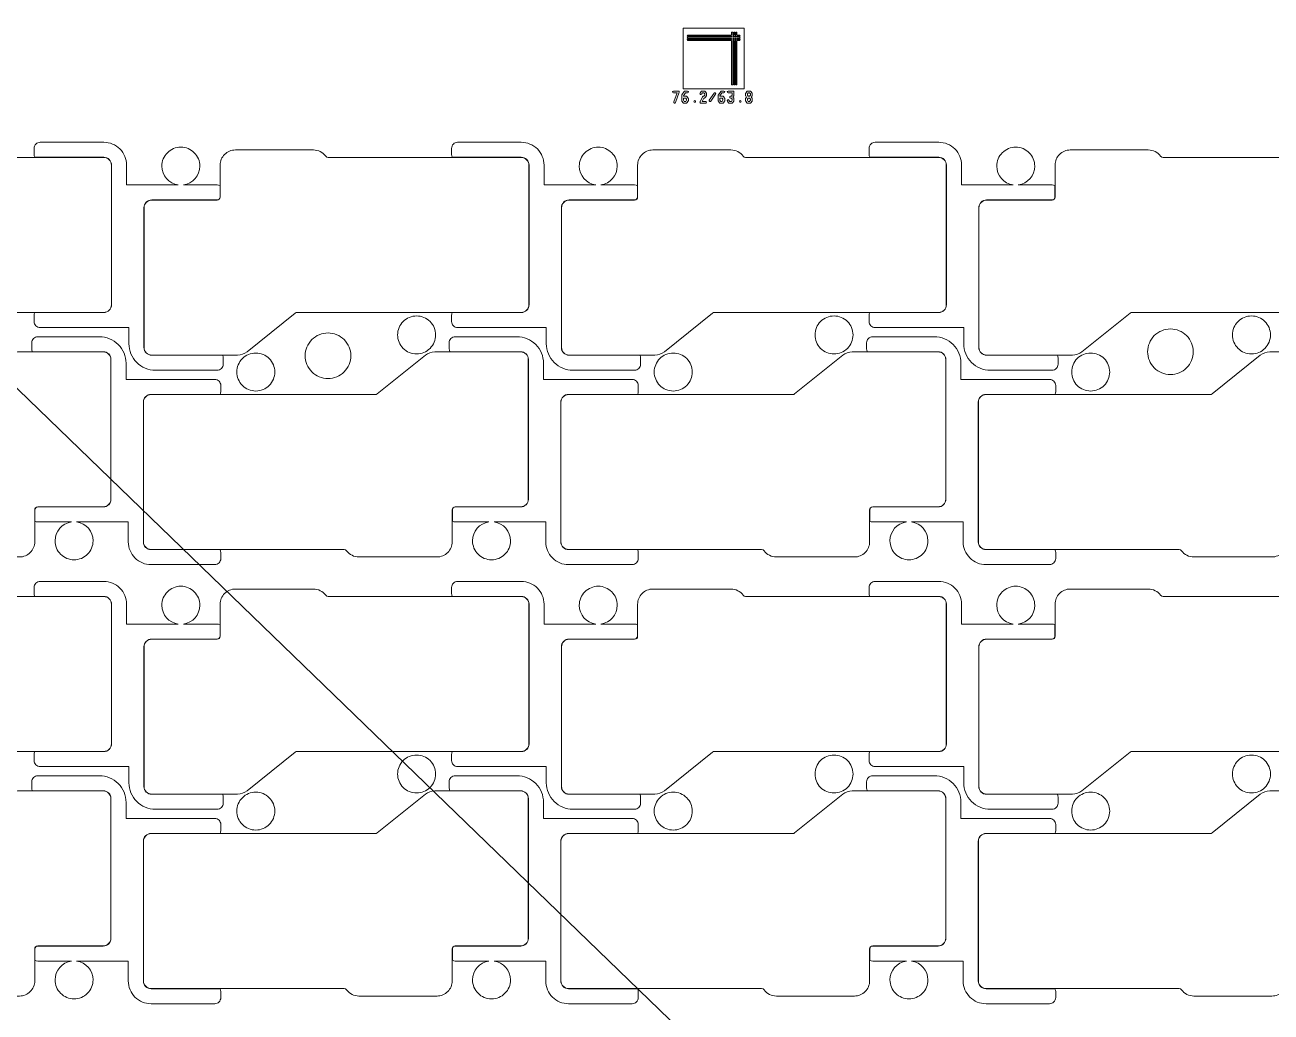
# Model space of a CAD drawing. Extents: x 2541 to 3941, y 2348 to 3338.
# Drawn here: x 3122.2 to 3204.2, y 2841.4 to 2906.4 of the extents above; entities that cross this region are included whole.
import ezdxf

# ---------------------------------------------------------------- set-up
doc = ezdxf.new("R2010")
doc.units = 0
doc.layers.get('0').update_dxf_attribs({"lineweight": 0})
doc.layers.add('備註', color=1, linetype='Continuous', lineweight=0)

msp = doc.modelspace()

# ---------------------------------------------------------------- linework, layer by layer
msp.add_line((3165.09118, 2901.94247), (3164.85811, 2901.94247))
at = {"linetype": 'Continuous'}
for points in [[(3165.49811, 2902.20698), (3165.49811, 2906.20698), (3169.49811, 2906.20698), (3169.49811, 2902.20698)], [(3168.75661, 2905.60507), (3168.75661, 2905.66887), (3168.82041, 2905.66887), (3168.82041, 2905.60507)], [(3168.75661, 2905.46507), (3168.75661, 2905.52887), (3168.82041, 2905.52887), (3168.82041, 2905.46507)], [(3168.89661, 2905.60507), (3168.89661, 2905.66887), (3168.96041, 2905.66887), (3168.96041, 2905.60507)], [(3168.89661, 2905.46507), (3168.89661, 2905.52887), (3168.96041, 2905.52887), (3168.96041, 2905.46507)], [(3165.51811, 2901.4586), (3165.56867, 2901.38698), (3165.66543, 2901.38698), (3165.71599, 2901.4586), (3165.71599, 2901.5331), (3165.66543, 2901.60472), (3165.51811, 2901.60472)], [(3167.91811, 2901.4586), (3167.96867, 2901.38698), (3168.06543, 2901.38698), (3168.11599, 2901.4586), (3168.11599, 2901.5331), (3168.06543, 2901.60472), (3167.91811, 2901.60472)], [(3169.71811, 2901.79635), (3169.76867, 2901.72472), (3169.86543, 2901.72472), (3169.91599, 2901.79635), (3169.91599, 2901.87085), (3169.86543, 2901.94247), (3169.76867, 2901.94247), (3169.71811, 2901.87085)], [(3169.71811, 2901.4586), (3169.76867, 2901.38698), (3169.86543, 2901.38698), (3169.91599, 2901.4586), (3169.91599, 2901.5331), (3169.86543, 2901.60472), (3169.76867, 2901.60472), (3169.71811, 2901.5331)]]:
    msp.add_lwpolyline(points, close=True, dxfattribs=at)
for points in [[(3165.79811, 2905.38887), (3168.68041, 2905.38887), (3168.68041, 2902.50657, 1), (3168.75661, 2902.50657), (3168.75661, 2905.38887), (3168.82041, 2905.38887), (3168.82041, 2902.50657, 1), (3168.89661, 2902.50657), (3168.89661, 2905.38887), (3168.96041, 2905.38887), (3168.96041, 2902.50657, 1), (3169.03661, 2902.50657), (3169.03661, 2905.38887), (3169.20171, 2905.38887, 1), (3169.20171, 2905.46507), (3169.03661, 2905.46507), (3169.03661, 2905.52887), (3169.20171, 2905.52887, 1), (3169.20171, 2905.60507), (3169.03661, 2905.60507), (3169.03661, 2905.66887), (3169.20171, 2905.66887, 1), (3169.20171, 2905.74507), (3169.03661, 2905.74507), (3169.03661, 2905.91017, 1), (3168.96041, 2905.91017), (3168.96041, 2905.74507), (3168.89661, 2905.74507), (3168.89661, 2905.91017, 1), (3168.82041, 2905.91017), (3168.82041, 2905.74507), (3168.75661, 2905.74507), (3168.75661, 2905.91017, 1), (3168.68041, 2905.91017), (3168.68041, 2905.74507), (3165.79811, 2905.74507, 1), (3165.79811, 2905.66887), (3168.68041, 2905.66887), (3168.68041, 2905.60507), (3165.79811, 2905.60507, 1), (3165.79811, 2905.52887), (3168.68041, 2905.52887), (3168.68041, 2905.46507), (3165.79811, 2905.46507, 1)], [(3165.39811, 2901.43956), (3165.39811, 2901.66472), (3165.39811, 2901.77731, -0.156474), (3165.4093, 2901.8122), (3165.56783, 2902.03678, -0.245285), (3165.61705, 2902.06247), (3165.77599, 2902.06247, -1), (3165.77599, 2901.94247), (3165.64814, 2901.94247), (3165.51811, 2901.75826), (3165.51811, 2901.72472), (3165.69652, 2901.72472, -0.245298), (3165.74574, 2901.69904), (3165.8248, 2901.58703, -0.156461), (3165.83599, 2901.55214), (3165.83599, 2901.43956, -0.156474), (3165.8248, 2901.40467), (3165.74574, 2901.29266, -0.245285), (3165.69652, 2901.26698), (3165.53758, 2901.26698, -0.245298), (3165.48836, 2901.29266), (3165.4093, 2901.40467, -0.156461)], [(3167.20909, 2901.47416), (3167.52697, 2901.92449, -1), (3167.62501, 2901.85529), (3167.30713, 2901.40496, -1)], [(3167.79811, 2901.43956), (3167.79811, 2901.66472), (3167.79811, 2901.77731, -0.156474), (3167.8093, 2901.8122), (3167.96783, 2902.03678, -0.245285), (3168.01705, 2902.06247), (3168.17599, 2902.06247, -1), (3168.17599, 2901.94247), (3168.04814, 2901.94247), (3167.91811, 2901.75826), (3167.91811, 2901.72472), (3168.09652, 2901.72472, -0.245298), (3168.14574, 2901.69904), (3168.2248, 2901.58703, -0.156461), (3168.23599, 2901.55214), (3168.23599, 2901.43956, -0.156474), (3168.2248, 2901.40467), (3168.14574, 2901.29266, -0.245285), (3168.09652, 2901.26698), (3167.93758, 2901.26698, -0.245298), (3167.88836, 2901.29266), (3167.8093, 2901.40467, -0.156461)], [(3168.40909, 2901.40496, -1), (3168.50713, 2901.47416), (3168.56867, 2901.38698), (3168.66543, 2901.38698), (3168.71599, 2901.4586), (3168.71599, 2901.5331), (3168.66543, 2901.60472), (3168.61705, 2901.60472, -1), (3168.61705, 2901.72472), (3168.66543, 2901.72472), (3168.71599, 2901.79635), (3168.71599, 2901.94247), (3168.45811, 2901.94247, -1), (3168.45811, 2902.06247), (3168.77599, 2902.06247, -0.414245), (3168.83599, 2902.00247), (3168.83599, 2901.77731, -0.156474), (3168.8248, 2901.74242), (3168.76996, 2901.66472), (3168.8248, 2901.58703, -0.156461), (3168.83599, 2901.55214), (3168.83599, 2901.43956, -0.156474), (3168.8248, 2901.40467), (3168.74574, 2901.29266, -0.245285), (3168.69652, 2901.26698), (3168.53758, 2901.26698, -0.245298), (3168.48836, 2901.29266)], [(3169.59811, 2901.43956), (3169.59811, 2901.55214, -0.156474), (3169.6093, 2901.58703), (3169.66414, 2901.66472), (3169.6093, 2901.74242, -0.156461), (3169.59811, 2901.77731), (3169.59811, 2901.88989, -0.156474), (3169.6093, 2901.92478), (3169.68836, 2902.03678, -0.245285), (3169.73758, 2902.06247), (3169.89652, 2902.06247, -0.245298), (3169.94574, 2902.03678), (3170.0248, 2901.92478, -0.156461), (3170.03599, 2901.88989), (3170.03599, 2901.77731, -0.156474), (3170.0248, 2901.74242), (3169.96996, 2901.66472), (3170.0248, 2901.58703, -0.156461), (3170.03599, 2901.55214), (3170.03599, 2901.43956, -0.156474), (3170.0248, 2901.40467), (3169.94574, 2901.29266, -0.245285), (3169.89652, 2901.26698), (3169.73758, 2901.26698, -0.245298), (3169.68836, 2901.29266), (3169.6093, 2901.40467, -0.156461)], [(3102.55029, 2885.18154), (3102.55029, 2894.38142, -0.414219), (3103.05042, 2894.88155), (3107.35739, 2894.88155, 0.414223), (3107.55739, 2895.08155), (3107.55739, 2897.18634, -0.414215), (3108.55739, 2898.18634), (3113.69429, 2898.18634, -0.24029), (3114.50392, 2897.77374, 0.240069), (3114.66536, 2897.69155), (3127.37041, 2897.69155, -0.414366), (3127.87028, 2897.19142), (3127.87028, 2887.99154, -0.414365), (3127.37041, 2887.49142), (3112.62088, 2887.49142, 0.170771), (3112.49567, 2887.44738), (3109.32472, 2884.90163, -0.170765), (3108.69862, 2884.68142), (3103.05042, 2884.68142, -0.414218)], [(3130.02029, 2885.18154), (3130.02029, 2894.38142, -0.414219), (3130.52042, 2894.88155), (3134.82739, 2894.88155, 0.414223), (3135.02739, 2895.08155), (3135.02739, 2897.18634, -0.414215), (3136.02739, 2898.18634), (3141.16429, 2898.18634, -0.24029), (3141.97392, 2897.77374, 0.240069), (3142.13536, 2897.69155), (3154.84041, 2897.69155, -0.414366), (3155.34028, 2897.19142), (3155.34028, 2887.99154, -0.414365), (3154.84041, 2887.49142), (3140.09088, 2887.49142, 0.170771), (3139.96567, 2887.44738), (3136.79472, 2884.90163, -0.170765), (3136.16862, 2884.68142), (3130.52042, 2884.68142, -0.414218)], [(3157.49029, 2885.18154), (3157.49029, 2894.38142, -0.414219), (3157.99042, 2894.88155), (3162.29739, 2894.88155, 0.414223), (3162.49739, 2895.08155), (3162.49739, 2897.18634, -0.414215), (3163.49739, 2898.18634), (3168.63429, 2898.18634, -0.24029), (3169.44392, 2897.77374, 0.240069), (3169.60536, 2897.69155), (3182.31041, 2897.69155, -0.414366), (3182.81028, 2897.19142), (3182.81028, 2887.99154, -0.414365), (3182.31041, 2887.49142), (3167.56088, 2887.49142, 0.170771), (3167.43567, 2887.44738), (3164.26472, 2884.90163, -0.170765), (3163.63862, 2884.68142), (3157.99042, 2884.68142, -0.414218)], [(3184.96029, 2885.18154), (3184.96029, 2894.38142, -0.414219), (3185.46042, 2894.88155), (3189.76739, 2894.88155, 0.414223), (3189.96739, 2895.08155), (3189.96739, 2897.18634, -0.414215), (3190.96739, 2898.18634), (3196.10429, 2898.18634, -0.24029), (3196.91392, 2897.77374, 0.240069), (3197.07536, 2897.69155), (3209.78041, 2897.69155, -0.414366), (3210.28028, 2897.19142), (3210.28028, 2887.99154, -0.414365), (3209.78041, 2887.49142), (3195.03088, 2887.49142, 0.170771), (3194.90567, 2887.44738), (3191.73472, 2884.90163, -0.170765), (3191.10862, 2884.68142), (3185.46042, 2884.68142, -0.414218)], [(3146.7017, 2886.00753, -0.414215), (3147.9522, 2887.25803, -0.414215), (3149.2027, 2886.00753, -0.414215), (3147.9522, 2884.75703, -0.414215)], [(3174.1717, 2886.00753, -0.414215), (3175.4222, 2887.25803, -0.414215), (3176.6727, 2886.00753, -0.414215), (3175.4222, 2884.75703, -0.414215)], [(3201.6417, 2886.00753, -0.414215), (3202.8922, 2887.25803, -0.414215), (3204.1427, 2886.00753, -0.414215), (3202.8922, 2884.75703, -0.414215)], [(3140.62345, 2884.63697, -0.414215), (3142.12345, 2886.13697, -0.414215), (3143.62345, 2884.63697, -0.414215), (3142.12345, 2883.13697, -0.414215)], [(3196.05993, 2884.90011, -0.414215), (3197.55993, 2886.40011, -0.414215), (3199.05993, 2884.90011, -0.414215), (3197.55993, 2883.40011, -0.414215)], [(3102.51359, 2872.38141), (3102.51359, 2881.58129, -0.414365), (3103.01346, 2882.08142), (3117.76299, 2882.08142, 0.170771), (3117.8882, 2882.12545), (3121.05915, 2884.6712, -0.170765), (3121.68525, 2884.89142), (3127.33346, 2884.89142, -0.414218), (3127.83358, 2884.39129), (3127.83358, 2875.19141, -0.414219), (3127.33346, 2874.69129), (3123.02648, 2874.69129, 0.414223), (3122.82648, 2874.49129), (3122.82648, 2872.38649, -0.414215), (3121.82648, 2871.38649), (3116.68959, 2871.38649, -0.24029), (3115.87995, 2871.79909, 0.240069), (3115.71851, 2871.88128), (3103.01346, 2871.88128, -0.414366)], [(3129.98359, 2872.38141), (3129.98359, 2881.58129, -0.414365), (3130.48346, 2882.08142), (3145.23299, 2882.08142, 0.170771), (3145.3582, 2882.12545), (3148.52915, 2884.6712, -0.170765), (3149.15525, 2884.89142), (3154.80346, 2884.89142, -0.414218), (3155.30358, 2884.39129), (3155.30358, 2875.19141, -0.414219), (3154.80346, 2874.69129), (3150.49648, 2874.69129, 0.414223), (3150.29648, 2874.49129), (3150.29648, 2872.38649, -0.414215), (3149.29648, 2871.38649), (3144.15959, 2871.38649, -0.24029), (3143.34995, 2871.79909, 0.240069), (3143.18851, 2871.88128), (3130.48346, 2871.88128, -0.414366)], [(3157.45359, 2872.38141), (3157.45359, 2881.58129, -0.414365), (3157.95346, 2882.08142), (3172.70299, 2882.08142, 0.170771), (3172.8282, 2882.12545), (3175.99915, 2884.6712, -0.170765), (3176.62525, 2884.89142), (3182.27346, 2884.89142, -0.414218), (3182.77358, 2884.39129), (3182.77358, 2875.19141, -0.414219), (3182.27346, 2874.69129), (3177.96648, 2874.69129, 0.414223), (3177.76648, 2874.49129), (3177.76648, 2872.38649, -0.414215), (3176.76648, 2871.38649), (3171.62959, 2871.38649, -0.24029), (3170.81995, 2871.79909, 0.240069), (3170.65851, 2871.88128), (3157.95346, 2871.88128, -0.414366)], [(3184.92359, 2872.38141), (3184.92359, 2881.58129, -0.414365), (3185.42346, 2882.08142), (3200.17299, 2882.08142, 0.170771), (3200.2982, 2882.12545), (3203.46915, 2884.6712, -0.170765), (3204.09525, 2884.89142), (3209.74346, 2884.89142, -0.414218), (3210.24358, 2884.39129), (3210.24358, 2875.19141, -0.414219), (3209.74346, 2874.69129), (3205.43648, 2874.69129, 0.414223), (3205.23648, 2874.49129), (3205.23648, 2872.38649, -0.414215), (3204.23648, 2871.38649), (3199.09959, 2871.38649, -0.24029), (3198.28995, 2871.79909, 0.240069), (3198.12851, 2871.88128), (3185.42346, 2871.88128, -0.414366)], [(3136.12117, 2883.5653, -0.414215), (3137.37167, 2884.8158, -0.414215), (3138.62217, 2883.5653, -0.414215), (3137.37167, 2882.3148, -0.414215)], [(3163.59117, 2883.5653, -0.414215), (3164.84167, 2884.8158, -0.414215), (3166.09217, 2883.5653, -0.414215), (3164.84167, 2882.3148, -0.414215)], [(3191.06117, 2883.5653, -0.414215), (3192.31167, 2884.8158, -0.414215), (3193.56217, 2883.5653, -0.414215), (3192.31167, 2882.3148, -0.414215)], [(3102.55029, 2856.27154), (3102.55029, 2865.47142, -0.414219), (3103.05042, 2865.97155), (3107.35739, 2865.97155, 0.414223), (3107.55739, 2866.17155), (3107.55739, 2868.27634, -0.414215), (3108.55739, 2869.27634), (3113.69429, 2869.27634, -0.24029), (3114.50392, 2868.86374, 0.240069), (3114.66536, 2868.78155), (3127.37041, 2868.78155, -0.414366), (3127.87028, 2868.28142), (3127.87028, 2859.08154, -0.414365), (3127.37041, 2858.58142), (3112.62088, 2858.58142, 0.170771), (3112.49567, 2858.53738), (3109.32472, 2855.99163, -0.170765), (3108.69862, 2855.77142), (3103.05042, 2855.77142, -0.414218)], [(3130.02029, 2856.27154), (3130.02029, 2865.47142, -0.414219), (3130.52042, 2865.97155), (3134.82739, 2865.97155, 0.414223), (3135.02739, 2866.17155), (3135.02739, 2868.27634, -0.414215), (3136.02739, 2869.27634), (3141.16429, 2869.27634, -0.24029), (3141.97392, 2868.86374, 0.240069), (3142.13536, 2868.78155), (3154.84041, 2868.78155, -0.414366), (3155.34028, 2868.28142), (3155.34028, 2859.08154, -0.414365), (3154.84041, 2858.58142), (3140.09088, 2858.58142, 0.170771), (3139.96567, 2858.53738), (3136.79472, 2855.99163, -0.170765), (3136.16862, 2855.77142), (3130.52042, 2855.77142, -0.414218)], [(3157.49029, 2856.27154), (3157.49029, 2865.47142, -0.414219), (3157.99042, 2865.97155), (3162.29739, 2865.97155, 0.414223), (3162.49739, 2866.17155), (3162.49739, 2868.27634, -0.414215), (3163.49739, 2869.27634), (3168.63429, 2869.27634, -0.24029), (3169.44392, 2868.86374, 0.240069), (3169.60536, 2868.78155), (3182.31041, 2868.78155, -0.414366), (3182.81028, 2868.28142), (3182.81028, 2859.08154, -0.414365), (3182.31041, 2858.58142), (3167.56088, 2858.58142, 0.170771), (3167.43567, 2858.53738), (3164.26472, 2855.99163, -0.170765), (3163.63862, 2855.77142), (3157.99042, 2855.77142, -0.414218)], [(3184.96029, 2856.27154), (3184.96029, 2865.47142, -0.414219), (3185.46042, 2865.97155), (3189.76739, 2865.97155, 0.414223), (3189.96739, 2866.17155), (3189.96739, 2868.27634, -0.414215), (3190.96739, 2869.27634), (3196.10429, 2869.27634, -0.24029), (3196.91392, 2868.86374, 0.240069), (3197.07536, 2868.78155), (3209.78041, 2868.78155, -0.414366), (3210.28028, 2868.28142), (3210.28028, 2859.08154, -0.414365), (3209.78041, 2858.58142), (3195.03088, 2858.58142, 0.170771), (3194.90567, 2858.53738), (3191.73472, 2855.99163, -0.170765), (3191.10862, 2855.77142), (3185.46042, 2855.77142, -0.414218)], [(3146.7017, 2857.09753, -0.414215), (3147.9522, 2858.34803, -0.414215), (3149.2027, 2857.09753, -0.414215), (3147.9522, 2855.84703, -0.414215)], [(3174.1717, 2857.09753, -0.414215), (3175.4222, 2858.34803, -0.414215), (3176.6727, 2857.09753, -0.414215), (3175.4222, 2855.84703, -0.414215)], [(3201.6417, 2857.09753, -0.414215), (3202.8922, 2858.34803, -0.414215), (3204.1427, 2857.09753, -0.414215), (3202.8922, 2855.84703, -0.414215)], [(3102.51359, 2843.47141), (3102.51359, 2852.67129, -0.414365), (3103.01346, 2853.17142), (3117.76299, 2853.17142, 0.170771), (3117.8882, 2853.21545), (3121.05915, 2855.7612, -0.170765), (3121.68525, 2855.98142), (3127.33346, 2855.98142, -0.414218), (3127.83358, 2855.48129), (3127.83358, 2846.28141, -0.414219), (3127.33346, 2845.78129), (3123.02648, 2845.78129, 0.414223), (3122.82648, 2845.58129), (3122.82648, 2843.47649, -0.414215), (3121.82648, 2842.47649), (3116.68959, 2842.47649, -0.24029), (3115.87995, 2842.88909, 0.240069), (3115.71851, 2842.97128), (3103.01346, 2842.97128, -0.414366)], [(3129.98359, 2843.47141), (3129.98359, 2852.67129, -0.414365), (3130.48346, 2853.17142), (3145.23299, 2853.17142, 0.170771), (3145.3582, 2853.21545), (3148.52915, 2855.7612, -0.170765), (3149.15525, 2855.98142), (3154.80346, 2855.98142, -0.414218), (3155.30358, 2855.48129), (3155.30358, 2846.28141, -0.414219), (3154.80346, 2845.78129), (3150.49648, 2845.78129, 0.414223), (3150.29648, 2845.58129), (3150.29648, 2843.47649, -0.414215), (3149.29648, 2842.47649), (3144.15959, 2842.47649, -0.24029), (3143.34995, 2842.88909, 0.240069), (3143.18851, 2842.97128), (3130.48346, 2842.97128, -0.414366)], [(3136.12117, 2854.6553, -0.414215), (3137.37167, 2855.9058, -0.414215), (3138.62217, 2854.6553, -0.414215), (3137.37167, 2853.4048, -0.414215)], [(3157.45359, 2843.47141), (3157.45359, 2852.67129, -0.414365), (3157.95346, 2853.17142), (3172.70299, 2853.17142, 0.170771), (3172.8282, 2853.21545), (3175.99915, 2855.7612, -0.170765), (3176.62525, 2855.98142), (3182.27346, 2855.98142, -0.414218), (3182.77358, 2855.48129), (3182.77358, 2846.28141, -0.414219), (3182.27346, 2845.78129), (3177.96648, 2845.78129, 0.414223), (3177.76648, 2845.58129), (3177.76648, 2843.47649, -0.414215), (3176.76648, 2842.47649), (3171.62959, 2842.47649, -0.24029), (3170.81995, 2842.88909, 0.240069), (3170.65851, 2842.97128), (3157.95346, 2842.97128, -0.414366)], [(3163.59117, 2854.6553, -0.414215), (3164.84167, 2855.9058, -0.414215), (3166.09217, 2854.6553, -0.414215), (3164.84167, 2853.4048, -0.414215)], [(3184.92359, 2843.47141), (3184.92359, 2852.67129, -0.414365), (3185.42346, 2853.17142), (3200.17299, 2853.17142, 0.170771), (3200.2982, 2853.21545), (3203.46915, 2855.7612, -0.170765), (3204.09525, 2855.98142), (3209.74346, 2855.98142, -0.414218), (3210.24358, 2855.48129), (3210.24358, 2846.28141, -0.414219), (3209.74346, 2845.78129), (3205.43648, 2845.78129, 0.414223), (3205.23648, 2845.58129), (3205.23648, 2843.47649, -0.414215), (3204.23648, 2842.47649), (3199.09959, 2842.47649, -0.24029), (3198.28995, 2842.88909, 0.240069), (3198.12851, 2842.97128), (3185.42346, 2842.97128, -0.414366)], [(3191.06117, 2854.6553, -0.414215), (3192.31167, 2855.9058, -0.414215), (3193.56217, 2854.6553, -0.414215), (3192.31167, 2853.4048, -0.414215)]]:
    msp.add_lwpolyline(points, format="xyb", close=True, dxfattribs=at)
for points in [[(3164.85811, 2901.94247, -1), (3164.85811, 2902.06247), (3165.17568, 2902.06247, -0.519146), (3165.23257, 2901.9825), (3164.99416, 2901.30701, -1), (3164.881, 2901.34695), (3165.09118, 2901.94247)], [(3166.60382, 2901.35252), (3166.76276, 2901.69027, -0.291832), (3166.81733, 2901.72472), (3166.86543, 2901.72472), (3166.91599, 2901.79635), (3166.91599, 2901.87085), (3166.86543, 2901.94247), (3166.76867, 2901.94247), (3166.70713, 2901.85529, -1), (3166.60909, 2901.92449), (3166.68836, 2902.03678, -0.245285), (3166.73758, 2902.06247), (3166.89652, 2902.06247, -0.245298), (3166.94574, 2902.03678), (3167.0248, 2901.92478, -0.156461), (3167.03599, 2901.88989), (3167.03599, 2901.77731, -0.156474), (3167.0248, 2901.74242), (3166.94574, 2901.63041, -0.245285), (3166.89652, 2901.60472), (3166.85513, 2901.60472), (3166.75266, 2901.38698)], [(3166.75266, 2901.38698), (3166.97599, 2901.38698, -1), (3166.97599, 2901.26698), (3166.65839, 2901.26698, -0.551305), (3166.60382, 2901.35252)], [(3122.78552, 2886.89142), (3122.78552, 2887.29142, -0.124386), (3122.83352, 2887.48142), (3127.37041, 2887.48142, 0.414365), (3127.88028, 2887.99155), (3127.88028, 2897.19142, 0.414366), (3127.37041, 2897.70155), (3122.83352, 2897.70155, -0.124392), (3122.78552, 2897.89155), (3122.78552, 2898.29155, -0.414218), (3123.18552, 2898.69155), (3127.37041, 2898.69155, -0.414364), (3128.87028, 2897.19091), (3128.87028, 2895.88155), (3132.27174, 2895.88155)], [(3132.27174, 2895.88155, -0.375312), (3131.18909, 2897.12073, -0.414215), (3132.43959, 2898.37123, -0.414215), (3133.69009, 2897.12073, -0.375311), (3132.60743, 2895.88155)], [(3150.25552, 2886.89142), (3150.25552, 2887.29142, -0.124386), (3150.30352, 2887.48142), (3154.84041, 2887.48142, 0.414365), (3155.35028, 2887.99155), (3155.35028, 2897.19142, 0.414366), (3154.84041, 2897.70155), (3150.30352, 2897.70155, -0.124392), (3150.25552, 2897.89155), (3150.25552, 2898.29155, -0.414218), (3150.65552, 2898.69155), (3154.84041, 2898.69155, -0.414364), (3156.34028, 2897.19091), (3156.34028, 2895.88155), (3159.74174, 2895.88155)], [(3159.74174, 2895.88155, -0.375312), (3158.65909, 2897.12073, -0.414215), (3159.90959, 2898.37123, -0.414215), (3161.16009, 2897.12073, -0.375311), (3160.07743, 2895.88155)], [(3177.72552, 2886.89142), (3177.72552, 2887.29142, -0.124386), (3177.77352, 2887.48142), (3182.31041, 2887.48142, 0.414365), (3182.82028, 2887.99155), (3182.82028, 2897.19142, 0.414366), (3182.31041, 2897.70155), (3177.77352, 2897.70155, -0.124392), (3177.72552, 2897.89155), (3177.72552, 2898.29155, -0.414218), (3178.12552, 2898.69155), (3182.31041, 2898.69155, -0.414364), (3183.81028, 2897.19091), (3183.81028, 2895.88155), (3187.21174, 2895.88155)], [(3187.21174, 2895.88155, -0.375312), (3186.12909, 2897.12073, -0.414215), (3187.37959, 2898.37123, -0.414215), (3188.63009, 2897.12073, -0.375311), (3187.54743, 2895.88155)], [(3132.60743, 2895.88155), (3134.82739, 2895.88155, -0.124388), (3135.01739, 2895.83354), (3135.01739, 2895.08155, -0.414224), (3134.82739, 2894.89155), (3130.52042, 2894.89155, 0.414218), (3130.01029, 2894.38142), (3130.01029, 2885.18154, 0.414217), (3130.52042, 2884.67142), (3135.17939, 2884.67142, -0.124388), (3135.22739, 2884.48142), (3135.22739, 2884.08142, -0.414218), (3134.82739, 2883.68142), (3130.77029, 2883.68142, -0.414215), (3129.02029, 2885.43142), (3129.02029, 2886.49142), (3123.18552, 2886.49142, -0.414218), (3122.78552, 2886.89142)], [(3160.07743, 2895.88155), (3162.29739, 2895.88155, -0.124388), (3162.48739, 2895.83354), (3162.48739, 2895.08155, -0.414224), (3162.29739, 2894.89155), (3157.99042, 2894.89155, 0.414218), (3157.48029, 2894.38142), (3157.48029, 2885.18154, 0.414217), (3157.99042, 2884.67142), (3162.64939, 2884.67142, -0.124388), (3162.69739, 2884.48142), (3162.69739, 2884.08142, -0.414218), (3162.29739, 2883.68142), (3158.24029, 2883.68142, -0.414215), (3156.49029, 2885.43142), (3156.49029, 2886.49142), (3150.65552, 2886.49142, -0.414218), (3150.25552, 2886.89142)], [(3187.54743, 2895.88155), (3189.76739, 2895.88155, -0.124388), (3189.95739, 2895.83354), (3189.95739, 2895.08155, -0.414224), (3189.76739, 2894.89155), (3185.46042, 2894.89155, 0.414218), (3184.95029, 2894.38142), (3184.95029, 2885.18154, 0.414217), (3185.46042, 2884.67142), (3190.11939, 2884.67142, -0.124388), (3190.16739, 2884.48142), (3190.16739, 2884.08142, -0.414218), (3189.76739, 2883.68142), (3185.71029, 2883.68142, -0.414215), (3183.96029, 2885.43142), (3183.96029, 2886.49142), (3178.12552, 2886.49142, -0.414218), (3177.72552, 2886.89142)], [(3122.62648, 2885.09142), (3122.62648, 2885.49142, -0.414218), (3123.02648, 2885.89142), (3127.08358, 2885.89142, -0.414215), (3128.83358, 2884.14142), (3128.83358, 2883.08142), (3134.66836, 2883.08142, -0.414218), (3135.06836, 2882.68142), (3135.06836, 2882.28142, -0.124388), (3135.02035, 2882.09142), (3130.48346, 2882.09142, 0.414365), (3129.97359, 2881.58129), (3129.97359, 2872.38142, 0.414366), (3130.48346, 2871.87128), (3135.02035, 2871.87128, -0.124388), (3135.06836, 2871.68128), (3135.06836, 2871.28128, -0.414218), (3134.66836, 2870.88128), (3130.48346, 2870.88128, -0.414364), (3128.98359, 2872.38192), (3128.98359, 2873.69129), (3125.58213, 2873.69129)], [(3150.09648, 2885.09142), (3150.09648, 2885.49142, -0.414218), (3150.49648, 2885.89142), (3154.55358, 2885.89142, -0.414215), (3156.30358, 2884.14142), (3156.30358, 2883.08142), (3162.13836, 2883.08142, -0.414218), (3162.53836, 2882.68142), (3162.53836, 2882.28142, -0.124388), (3162.49035, 2882.09142), (3157.95346, 2882.09142, 0.414365), (3157.44359, 2881.58129), (3157.44359, 2872.38142, 0.414366), (3157.95346, 2871.87128), (3162.49035, 2871.87128, -0.124388), (3162.53836, 2871.68128), (3162.53836, 2871.28128, -0.414218), (3162.13836, 2870.88128), (3157.95346, 2870.88128, -0.414364), (3156.45359, 2872.38192), (3156.45359, 2873.69129), (3153.05213, 2873.69129)], [(3177.56648, 2885.09142), (3177.56648, 2885.49142, -0.414218), (3177.96648, 2885.89142), (3182.02358, 2885.89142, -0.414215), (3183.77358, 2884.14142), (3183.77358, 2883.08142), (3189.60836, 2883.08142, -0.414218), (3190.00836, 2882.68142), (3190.00836, 2882.28142, -0.124388), (3189.96035, 2882.09142), (3185.42346, 2882.09142, 0.414365), (3184.91359, 2881.58129), (3184.91359, 2872.38142, 0.414366), (3185.42346, 2871.87128), (3189.96035, 2871.87128, -0.124388), (3190.00836, 2871.68128), (3190.00836, 2871.28128, -0.414218), (3189.60836, 2870.88128), (3185.42346, 2870.88128, -0.414364), (3183.92359, 2872.38192), (3183.92359, 2873.69129), (3180.52213, 2873.69129)], [(3125.24644, 2873.69129), (3123.02648, 2873.69129, -0.124386), (3122.83648, 2873.73929), (3122.83648, 2874.49129, -0.414224), (3123.02648, 2874.68129), (3127.33346, 2874.68129, 0.414218), (3127.84358, 2875.19141), (3127.84358, 2884.39129, 0.414217), (3127.33346, 2884.90142), (3122.67448, 2884.90142, -0.124392), (3122.62648, 2885.09142)], [(3152.71644, 2873.69129), (3150.49648, 2873.69129, -0.124386), (3150.30648, 2873.73929), (3150.30648, 2874.49129, -0.414224), (3150.49648, 2874.68129), (3154.80346, 2874.68129, 0.414218), (3155.31358, 2875.19141), (3155.31358, 2884.39129, 0.414217), (3154.80346, 2884.90142), (3150.14448, 2884.90142, -0.124392), (3150.09648, 2885.09142)], [(3180.18644, 2873.69129), (3177.96648, 2873.69129, -0.124386), (3177.77648, 2873.73929), (3177.77648, 2874.49129, -0.414224), (3177.96648, 2874.68129), (3182.27346, 2874.68129, 0.414218), (3182.78358, 2875.19141), (3182.78358, 2884.39129, 0.414217), (3182.27346, 2884.90142), (3177.61448, 2884.90142, -0.124392), (3177.56648, 2885.09142)], [(3125.58213, 2873.69129, -0.375312), (3126.66479, 2872.4521, -0.414215), (3125.41429, 2871.2016, -0.414215), (3124.16379, 2872.4521, -0.375311), (3125.24644, 2873.69129)], [(3153.05213, 2873.69129, -0.375312), (3154.13479, 2872.4521, -0.414215), (3152.88429, 2871.2016, -0.414215), (3151.63379, 2872.4521, -0.375311), (3152.71644, 2873.69129)], [(3180.52213, 2873.69129, -0.375312), (3181.60479, 2872.4521, -0.414215), (3180.35429, 2871.2016, -0.414215), (3179.10379, 2872.4521, -0.375311), (3180.18644, 2873.69129)], [(3122.78552, 2857.98142), (3122.78552, 2858.38142, -0.124386), (3122.83352, 2858.57142), (3127.37041, 2858.57142, 0.414365), (3127.88028, 2859.08155), (3127.88028, 2868.28142, 0.414366), (3127.37041, 2868.79155), (3122.83352, 2868.79155, -0.124392), (3122.78552, 2868.98155), (3122.78552, 2869.38155, -0.414218), (3123.18552, 2869.78155), (3127.37041, 2869.78155, -0.414364), (3128.87028, 2868.28091), (3128.87028, 2866.97155), (3132.27174, 2866.97155)], [(3132.27174, 2866.97155, -0.375312), (3131.18909, 2868.21073, -0.414215), (3132.43959, 2869.46123, -0.414215), (3133.69009, 2868.21073, -0.375311), (3132.60743, 2866.97155)], [(3150.25552, 2857.98142), (3150.25552, 2858.38142, -0.124386), (3150.30352, 2858.57142), (3154.84041, 2858.57142, 0.414365), (3155.35028, 2859.08155), (3155.35028, 2868.28142, 0.414366), (3154.84041, 2868.79155), (3150.30352, 2868.79155, -0.124392), (3150.25552, 2868.98155), (3150.25552, 2869.38155, -0.414218), (3150.65552, 2869.78155), (3154.84041, 2869.78155, -0.414364), (3156.34028, 2868.28091), (3156.34028, 2866.97155), (3159.74174, 2866.97155)], [(3159.74174, 2866.97155, -0.375312), (3158.65909, 2868.21073, -0.414215), (3159.90959, 2869.46123, -0.414215), (3161.16009, 2868.21073, -0.375311), (3160.07743, 2866.97155)], [(3177.72552, 2857.98142), (3177.72552, 2858.38142, -0.124386), (3177.77352, 2858.57142), (3182.31041, 2858.57142, 0.414365), (3182.82028, 2859.08155), (3182.82028, 2868.28142, 0.414366), (3182.31041, 2868.79155), (3177.77352, 2868.79155, -0.124392), (3177.72552, 2868.98155), (3177.72552, 2869.38155, -0.414218), (3178.12552, 2869.78155), (3182.31041, 2869.78155, -0.414364), (3183.81028, 2868.28091), (3183.81028, 2866.97155), (3187.21174, 2866.97155)], [(3187.21174, 2866.97155, -0.375312), (3186.12909, 2868.21073, -0.414215), (3187.37959, 2869.46123, -0.414215), (3188.63009, 2868.21073, -0.375311), (3187.54743, 2866.97155)], [(3132.60743, 2866.97155), (3134.82739, 2866.97155, -0.124388), (3135.01739, 2866.92354), (3135.01739, 2866.17155, -0.414224), (3134.82739, 2865.98155), (3130.52042, 2865.98155, 0.414218), (3130.01029, 2865.47142), (3130.01029, 2856.27154, 0.414217), (3130.52042, 2855.76142), (3135.17939, 2855.76142, -0.124388), (3135.22739, 2855.57142), (3135.22739, 2855.17142, -0.414218), (3134.82739, 2854.77142), (3130.77029, 2854.77142, -0.414215), (3129.02029, 2856.52142), (3129.02029, 2857.58142), (3123.18552, 2857.58142, -0.414218), (3122.78552, 2857.98142)], [(3160.07743, 2866.97155), (3162.29739, 2866.97155, -0.124388), (3162.48739, 2866.92354), (3162.48739, 2866.17155, -0.414224), (3162.29739, 2865.98155), (3157.99042, 2865.98155, 0.414218), (3157.48029, 2865.47142), (3157.48029, 2856.27154, 0.414217), (3157.99042, 2855.76142), (3162.64939, 2855.76142, -0.124388), (3162.69739, 2855.57142), (3162.69739, 2855.17142, -0.414218), (3162.29739, 2854.77142), (3158.24029, 2854.77142, -0.414215), (3156.49029, 2856.52142), (3156.49029, 2857.58142), (3150.65552, 2857.58142, -0.414218), (3150.25552, 2857.98142)], [(3187.54743, 2866.97155), (3189.76739, 2866.97155, -0.124388), (3189.95739, 2866.92354), (3189.95739, 2866.17155, -0.414224), (3189.76739, 2865.98155), (3185.46042, 2865.98155, 0.414218), (3184.95029, 2865.47142), (3184.95029, 2856.27154, 0.414217), (3185.46042, 2855.76142), (3190.11939, 2855.76142, -0.124388), (3190.16739, 2855.57142), (3190.16739, 2855.17142, -0.414218), (3189.76739, 2854.77142), (3185.71029, 2854.77142, -0.414215), (3183.96029, 2856.52142), (3183.96029, 2857.58142), (3178.12552, 2857.58142, -0.414218), (3177.72552, 2857.98142)], [(3122.62648, 2856.18142), (3122.62648, 2856.58142, -0.414218), (3123.02648, 2856.98142), (3127.08358, 2856.98142, -0.414215), (3128.83358, 2855.23142), (3128.83358, 2854.17142), (3134.66836, 2854.17142, -0.414218), (3135.06836, 2853.77142), (3135.06836, 2853.37142, -0.124388), (3135.02035, 2853.18142), (3130.48346, 2853.18142, 0.414365), (3129.97359, 2852.67129), (3129.97359, 2843.47142, 0.414366), (3130.48346, 2842.96128), (3135.02035, 2842.96128, -0.124388), (3135.06836, 2842.77128), (3135.06836, 2842.37128, -0.414218), (3134.66836, 2841.97128), (3130.48346, 2841.97128, -0.414364), (3128.98359, 2843.47192), (3128.98359, 2844.78129), (3125.58213, 2844.78129)], [(3150.09648, 2856.18142), (3150.09648, 2856.58142, -0.414218), (3150.49648, 2856.98142), (3154.55358, 2856.98142, -0.414215), (3156.30358, 2855.23142), (3156.30358, 2854.17142), (3162.13836, 2854.17142, -0.414218), (3162.53836, 2853.77142), (3162.53836, 2853.37142, -0.124388), (3162.49035, 2853.18142), (3157.95346, 2853.18142, 0.414365), (3157.44359, 2852.67129), (3157.44359, 2843.47142, 0.414366), (3157.95346, 2842.96128), (3162.49035, 2842.96128, -0.124388), (3162.53836, 2842.77128), (3162.53836, 2842.37128, -0.414218), (3162.13836, 2841.97128), (3157.95346, 2841.97128, -0.414364), (3156.45359, 2843.47192), (3156.45359, 2844.78129), (3153.05213, 2844.78129)], [(3177.56648, 2856.18142), (3177.56648, 2856.58142, -0.414218), (3177.96648, 2856.98142), (3182.02358, 2856.98142, -0.414215), (3183.77358, 2855.23142), (3183.77358, 2854.17142), (3189.60836, 2854.17142, -0.414218), (3190.00836, 2853.77142), (3190.00836, 2853.37142, -0.124388), (3189.96035, 2853.18142), (3185.42346, 2853.18142, 0.414365), (3184.91359, 2852.67129), (3184.91359, 2843.47142, 0.414366), (3185.42346, 2842.96128), (3189.96035, 2842.96128, -0.124388), (3190.00836, 2842.77128), (3190.00836, 2842.37128, -0.414218), (3189.60836, 2841.97128), (3185.42346, 2841.97128, -0.414364), (3183.92359, 2843.47192), (3183.92359, 2844.78129), (3180.52213, 2844.78129)], [(3125.24644, 2844.78129), (3123.02648, 2844.78129, -0.124386), (3122.83648, 2844.82929), (3122.83648, 2845.58129, -0.414224), (3123.02648, 2845.77129), (3127.33346, 2845.77129, 0.414218), (3127.84358, 2846.28141), (3127.84358, 2855.48129, 0.414217), (3127.33346, 2855.99142), (3122.67448, 2855.99142, -0.124392), (3122.62648, 2856.18142)], [(3152.71644, 2844.78129), (3150.49648, 2844.78129, -0.124386), (3150.30648, 2844.82929), (3150.30648, 2845.58129, -0.414224), (3150.49648, 2845.77129), (3154.80346, 2845.77129, 0.414218), (3155.31358, 2846.28141), (3155.31358, 2855.48129, 0.414217), (3154.80346, 2855.99142), (3150.14448, 2855.99142, -0.124392), (3150.09648, 2856.18142)], [(3180.18644, 2844.78129), (3177.96648, 2844.78129, -0.124386), (3177.77648, 2844.82929), (3177.77648, 2845.58129, -0.414224), (3177.96648, 2845.77129), (3182.27346, 2845.77129, 0.414218), (3182.78358, 2846.28141), (3182.78358, 2855.48129, 0.414217), (3182.27346, 2855.99142), (3177.61448, 2855.99142, -0.124392), (3177.56648, 2856.18142)], [(3125.58213, 2844.78129, -0.375312), (3126.66479, 2843.5421, -0.414215), (3125.41429, 2842.2916, -0.414215), (3124.16379, 2843.5421, -0.375311), (3125.24644, 2844.78129)], [(3153.05213, 2844.78129, -0.375312), (3154.13479, 2843.5421, -0.414215), (3152.88429, 2842.2916, -0.414215), (3151.63379, 2843.5421, -0.375311), (3152.71644, 2844.78129)], [(3180.52213, 2844.78129, -0.375312), (3181.60479, 2843.5421, -0.414215), (3180.35429, 2842.2916, -0.414215), (3179.10379, 2843.5421, -0.375311), (3180.18644, 2844.78129)]]:
    msp.add_lwpolyline(points, format="xyb", dxfattribs=at)
for centre in [(3166.25678, 2901.38327), (3169.25678, 2901.38327)]:
    msp.add_circle(centre, 0.06)
at = {"layer": '備註'}
msp.add_line((3197.61695, 2808.98726), (3053.51928, 2948.39962), dxfattribs=at)

doc.saveas('drawing.dxf')
